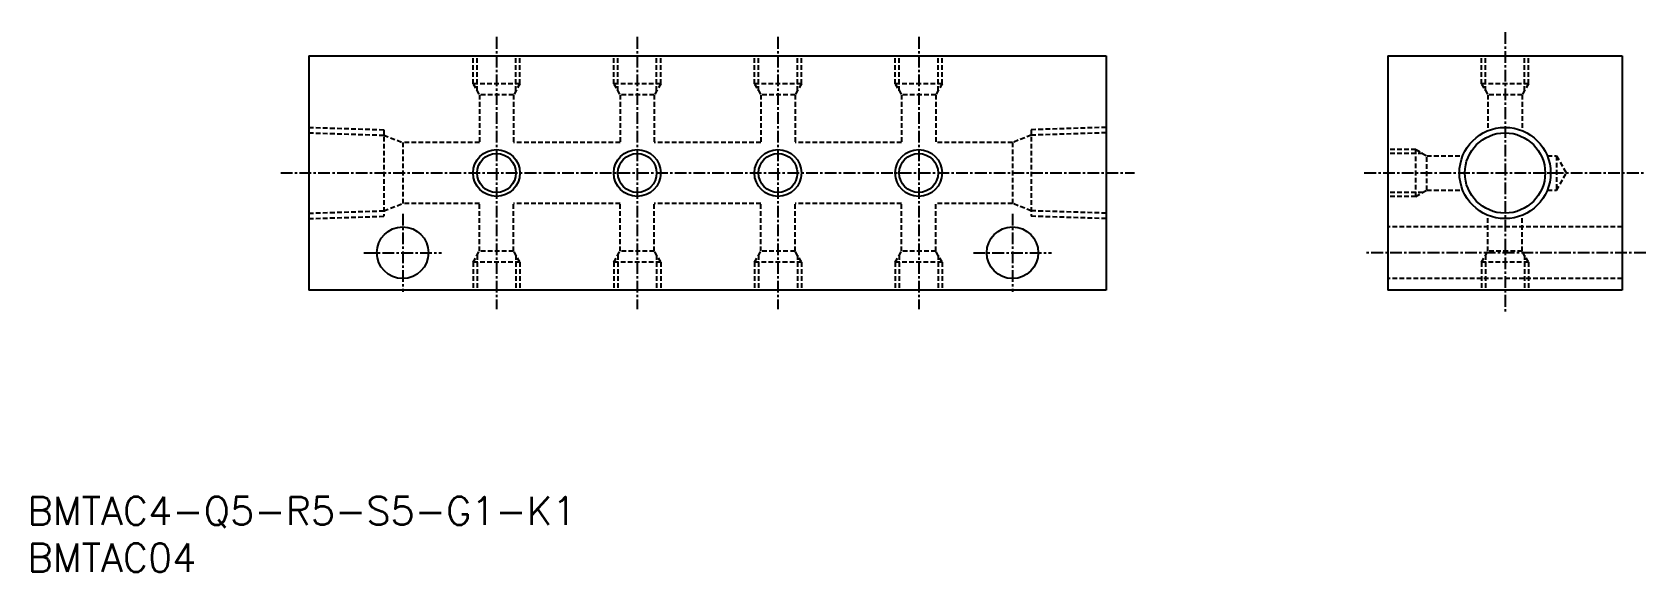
# Model space of a CAD drawing. Extents: x 1 to 173, y 0 to 57.
import ezdxf

# ---------------------------------------------------------------- set-up
doc = ezdxf.new("R2010")
doc.units = 0
doc.linetypes.add('CENTER', pattern=[2, 1.25, -0.25, 0.25, -0.25])
doc.linetypes.add('DASHED', pattern=[0.75, 0.5, -0.25])
doc.layers.get('0').update_dxf_attribs({"linetype": 'CONTINUOUS'})
doc.layers.add('CENTER', color=1, linetype='CENTER')
doc.styles.get("Standard").update_dxf_attribs({"font": 'txt.shx'})

# ---------------------------------------------------------------- blocks, each defined once
blk = doc.blocks.new('*U16')
at = {"color": 7, "linetype": 'CONTINUOUS'}
blk.add_text('BMTAC04', height=3, dxfattribs=at).set_placement((0, 0))
blk = doc.blocks.new('*U17')
at = {"color": 7, "linetype": 'CONTINUOUS'}
blk.add_text('BMTAC4-Q5-R5-S5-G1-K1', height=3, dxfattribs=at).set_placement((0, 5))

msp = doc.modelspace()

# ---------------------------------------------------------------- linework, layer by layer
at = {"color": 7, "linetype": 'CONTINUOUS'}
for p, q in [((30, 55), (115, 55)), ((30, 55), (30, 30)), ((115, 55), (115, 30)), ((145, 55), (145, 30)), ((145, 55), (170, 55)), ((170, 55), (170, 30)), ((115, 30), (30, 30)), ((170, 30), (145, 30))]:
    msp.add_line(p, q, dxfattribs=at)
at = {"color": 3, "linetype": 'DASHED'}
for p, q in [((47.5, 52), (47.5, 55)), ((47.93, 51.25), (47.93, 55)), ((52.07, 51.25), (52.07, 55)), ((52.5, 52), (52.5, 55)), ((62.5, 52), (62.5, 55)), ((62.93, 51.25), (62.93, 55)), ((67.07, 51.25), (67.07, 55)), ((67.5, 52), (67.5, 55)), ((77.5, 52), (77.5, 55)), ((77.93, 51.25), (77.93, 55)), ((82.07, 51.25), (82.07, 55)), ((82.5, 52), (82.5, 55)), ((92.5, 52), (92.5, 55)), ((92.93, 51.25), (92.93, 55)), ((97.07, 51.25), (97.07, 55)), ((97.5, 52), (97.5, 55)), ((155, 52), (155, 55)), ((155.43, 51.25), (155.43, 55)), ((159.57, 51.25), (159.57, 55)), ((160, 52), (160, 55)), ((52.5, 52), (47.5, 52)), ((47.5, 52), (48.18, 50.82)), ((52.5, 52), (51.82, 50.82)), ((67.5, 52), (62.5, 52)), ((62.5, 52), (63.18, 50.82)), ((67.5, 52), (66.82, 50.82)), ((82.5, 52), (77.5, 52)), ((77.5, 52), (78.18, 50.82)), ((82.5, 52), (81.82, 50.82)), ((97.5, 52), (92.5, 52)), ((92.5, 52), (93.18, 50.82)), ((97.5, 52), (96.82, 50.82)), ((160, 52), (155, 52)), ((155, 52), (155.68, 50.82)), ((160, 52), (159.32, 50.82)), ((48.18, 50.82), (48.18, 45.75)), ((51.82, 50.82), (48.18, 50.82)), ((51.82, 50.82), (51.82, 45.75)), ((63.18, 50.82), (63.18, 45.75)), ((66.82, 50.82), (63.18, 50.82)), ((66.82, 50.82), (66.82, 45.75)), ((78.18, 50.82), (78.18, 45.75)), ((81.82, 50.82), (78.18, 50.82)), ((81.82, 50.82), (81.82, 45.75)), ((93.18, 50.82), (93.18, 45.75)), ((96.82, 50.82), (93.18, 50.82)), ((96.82, 50.82), (96.82, 45.75)), ((155.68, 50.82), (155.68, 47.01)), ((159.32, 50.82), (155.68, 50.82)), ((159.32, 50.82), (159.32, 47.01)), ((30, 47.36), (38, 47.11)), ((30, 46.78), (38, 46.53)), ((38, 47.11), (38, 37.89)), ((38, 46.53), (40, 45.75)), ((107, 46.53), (105, 45.75)), ((115, 47.36), (107, 47.11)), ((107, 47.11), (107, 37.89)), ((115, 46.78), (107, 46.53)), ((40, 45.75), (40, 39.25)), ((48.18, 45.75), (40, 45.75)), ((63.18, 45.75), (51.82, 45.75)), ((78.18, 45.75), (66.82, 45.75)), ((93.18, 45.75), (81.82, 45.75)), ((105, 45.75), (96.82, 45.75)), ((105, 45.75), (105, 39.25)), ((148, 45), (145, 45)), ((148, 40), (148, 45)), ((148, 45), (149.18, 44.32)), ((148.75, 44.57), (145, 44.57)), ((149.18, 44.32), (152.99, 44.32)), ((149.18, 40.68), (149.18, 44.32)), ((162.01, 44.32), (163, 44.32)), ((163, 44.32), (163, 40.68)), ((163, 44.32), (164.05, 42.5)), ((163, 40.68), (164.05, 42.5)), ((148.75, 40.43), (145, 40.43)), ((148, 40), (145, 40)), ((148, 40), (149.18, 40.68)), ((149.18, 40.68), (152.99, 40.68)), ((162.01, 40.68), (163, 40.68)), ((30, 38.22), (38, 38.47)), ((30, 37.64), (38, 37.89)), ((38, 38.47), (40, 39.25)), ((48.18, 39.25), (40, 39.25)), ((48.18, 34.18), (48.18, 39.25)), ((51.82, 34.18), (51.82, 39.25)), ((63.18, 39.25), (51.82, 39.25)), ((63.18, 34.18), (63.18, 39.25)), ((66.82, 34.18), (66.82, 39.25)), ((78.18, 39.25), (66.82, 39.25)), ((78.18, 34.18), (78.18, 39.25)), ((93.18, 39.25), (81.82, 39.25)), ((81.82, 34.18), (81.82, 39.25)), ((93.18, 34.18), (93.18, 39.25)), ((105, 39.25), (96.82, 39.25)), ((96.82, 34.18), (96.82, 39.25)), ((107, 38.47), (105, 39.25)), ((115, 38.22), (107, 38.47)), ((115, 37.64), (107, 37.89)), ((155.68, 34.18), (155.68, 37.99)), ((159.32, 34.18), (159.32, 37.99)), ((170, 36.75), (145, 36.75)), ((47.5, 33), (48.18, 34.18)), ((52.5, 33), (47.5, 33)), ((47.5, 33), (47.5, 30)), ((47.93, 33.75), (47.93, 30)), ((51.82, 34.18), (48.18, 34.18)), ((52.5, 33), (51.82, 34.18)), ((52.07, 33.75), (52.07, 30)), ((52.5, 33), (52.5, 30)), ((62.5, 33), (63.18, 34.18)), ((67.5, 33), (62.5, 33)), ((62.5, 33), (62.5, 30)), ((62.93, 33.75), (62.93, 30)), ((66.82, 34.18), (63.18, 34.18)), ((67.5, 33), (66.82, 34.18)), ((67.07, 33.75), (67.07, 30)), ((67.5, 33), (67.5, 30)), ((77.5, 33), (78.18, 34.18)), ((82.5, 33), (77.5, 33)), ((77.5, 33), (77.5, 30)), ((77.93, 33.75), (77.93, 30)), ((81.82, 34.18), (78.18, 34.18)), ((82.5, 33), (81.82, 34.18)), ((82.07, 33.75), (82.07, 30)), ((82.5, 33), (82.5, 30)), ((92.5, 33), (93.18, 34.18)), ((97.5, 33), (92.5, 33)), ((92.5, 33), (92.5, 30)), ((92.93, 33.75), (92.93, 30)), ((96.82, 34.18), (93.18, 34.18)), ((97.5, 33), (96.82, 34.18)), ((97.07, 33.75), (97.07, 30)), ((97.5, 33), (97.5, 30)), ((155, 33), (155.68, 34.18)), ((160, 33), (155, 33)), ((155, 33), (155, 30)), ((155.43, 33.75), (155.43, 30)), ((159.32, 34.18), (155.68, 34.18)), ((160, 33), (159.32, 34.18)), ((159.57, 33.75), (159.57, 30)), ((160, 33), (160, 30)), ((170, 31.25), (145, 31.25))]:
    msp.add_line(p, q, dxfattribs=at)
at = {"color": 3, "linetype": 'CONTINUOUS'}
for centre, radius in [((157.5, 42.5), 4.86), ((50, 42.5), 2.5), ((65, 42.5), 2.5), ((80, 42.5), 2.5), ((95, 42.5), 2.5)]:
    msp.add_circle(centre, radius, dxfattribs=at)
at = {"color": 7, "linetype": 'CONTINUOUS'}
for centre, radius in [((157.5, 42.5), 4.28), ((50, 42.5), 2.07), ((65, 42.5), 2.07), ((80, 42.5), 2.07), ((95, 42.5), 2.07), ((40, 34), 2.75), ((105, 34), 2.75)]:
    msp.add_circle(centre, radius, dxfattribs=at)
at = {"layer": 'CENTER', "color": 1, "linetype": 'CENTER'}
for p, q in [((50, 57), (50, 28)), ((65, 57), (65, 28)), ((80, 57), (80, 28)), ((95, 57), (95, 28)), ((157.5, 57.5), (157.5, 27.5)), ((27, 42.5), (118, 42.5)), ((142.5, 42.5), (172.5, 42.5)), ((40, 38.15), (40, 29.85)), ((105, 38.15), (105, 29.85)), ((35.85, 34), (44.15, 34)), ((100.85, 34), (109.15, 34)), ((172.5, 34), (142.5, 34))]:
    msp.add_line(p, q, dxfattribs=at)

# ---------------------------------------------------------------- block references
at = {"color": 7, "linetype": 'CONTINUOUS'}
for name in ['*U17', '*U16']:
    msp.add_blockref(name, (0, 0), dxfattribs=at)

doc.saveas('drawing.dxf')
